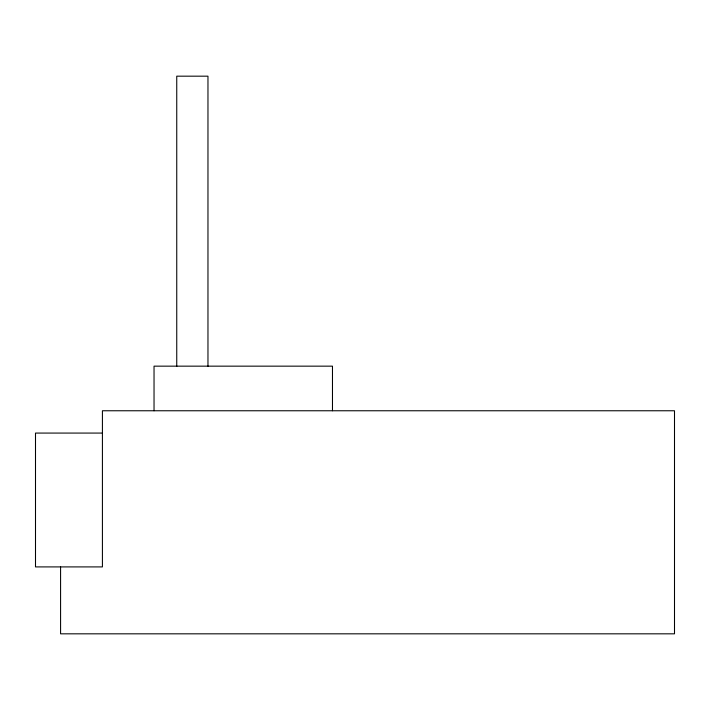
<?xml version="1.0" encoding="UTF-8"?>
<svg xmlns="http://www.w3.org/2000/svg" width="710" height="710" viewBox="0 0 710 710"><rect width="100%" height="100%" fill="white"/><g stroke="black" fill="none" stroke-linecap="round" stroke-linejoin="round"><path stroke-width="1.06" d="M102.418 433.073L35.5 433.073L35.5 566.908L102.418 566.908L102.418 410.762L674.5 410.762L674.5 633.826L60.581 633.826L60.581 566.908M332.475 410.762L332.475 366.156L154.035 366.156L154.035 410.762M207.968 366.449L207.968 76.174L176.746 76.174L176.746 366.449"/></g></svg>
